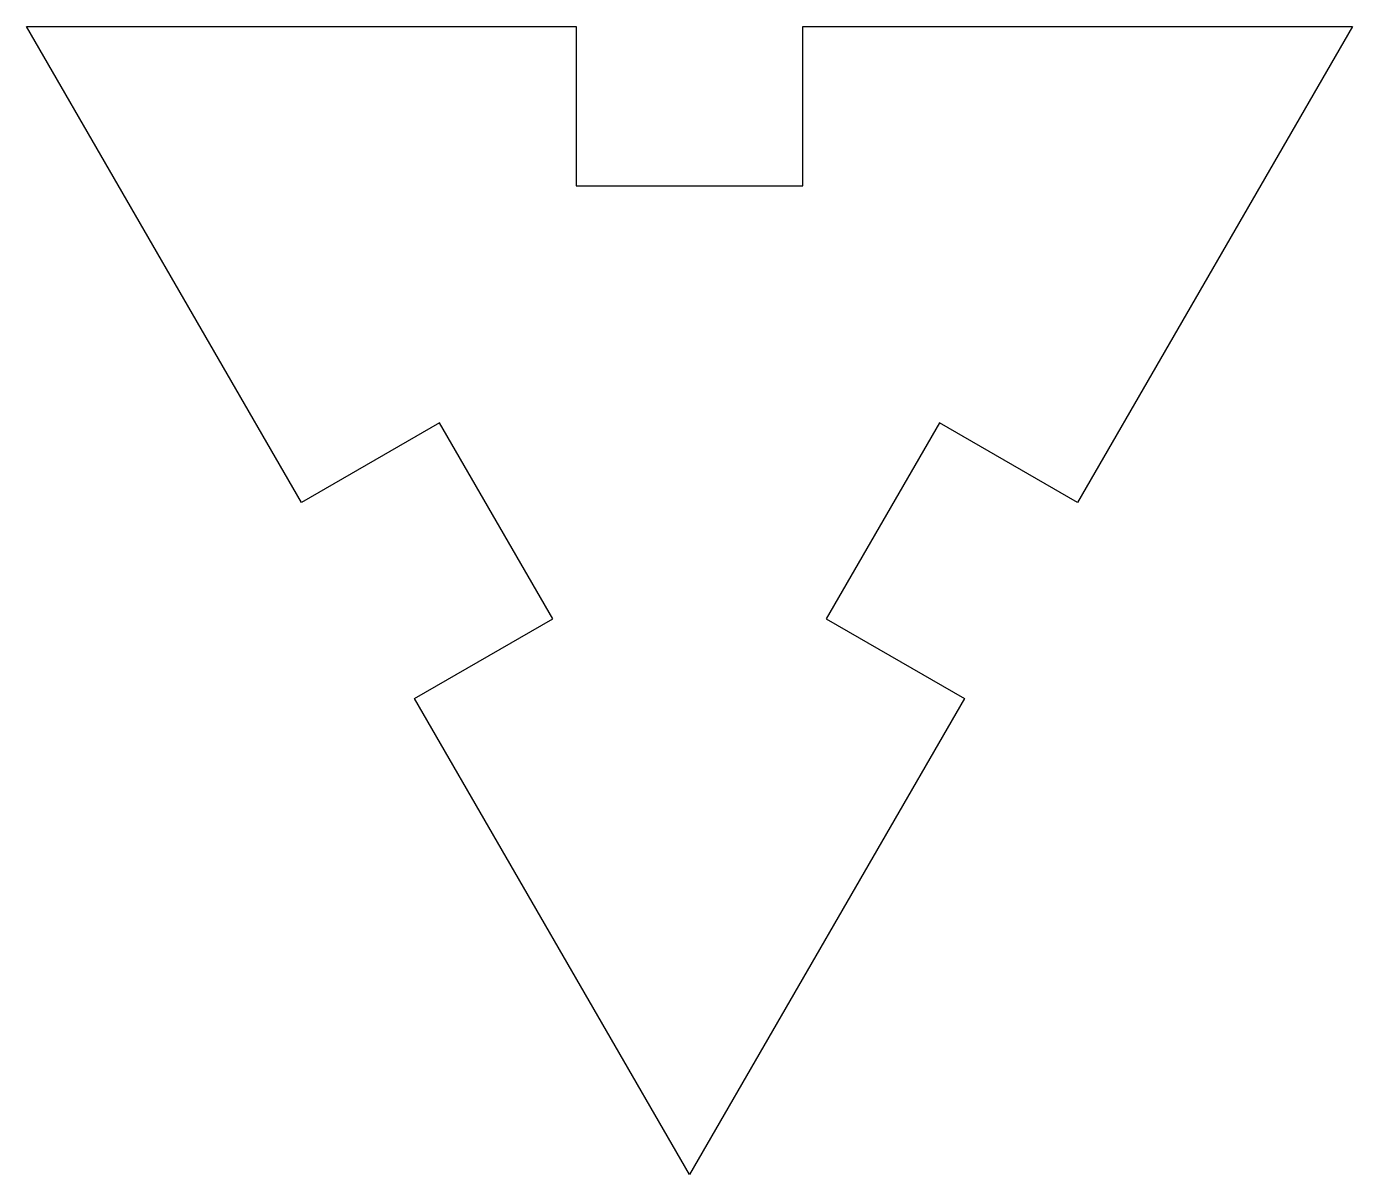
# Model space of a CAD drawing. Header units: millimetres. Extents: x 0 to 24, y -20.8 to 0.
import ezdxf

# ---------------------------------------------------------------- set-up
doc = ezdxf.new("R2010")
doc.units = ezdxf.units.MM
doc.layers.get('0').update_dxf_attribs({"linetype": 'CONTINUOUS'})

msp = doc.modelspace()

# ---------------------------------------------------------------- linework, layer by layer
msp.add_lwpolyline([(19.025, -8.617), (16.525, -7.174), (14.475, -10.724), (16.975, -12.168), (12, -20.785), (7.025, -12.168), (9.525, -10.724), (7.475, -7.174), (4.975, -8.617), (0, 0), (9.95, 0), (9.95, -2.887), (14.05, -2.887), (14.05, 0), (24, 0)], close=True)

doc.saveas('drawing.dxf')
